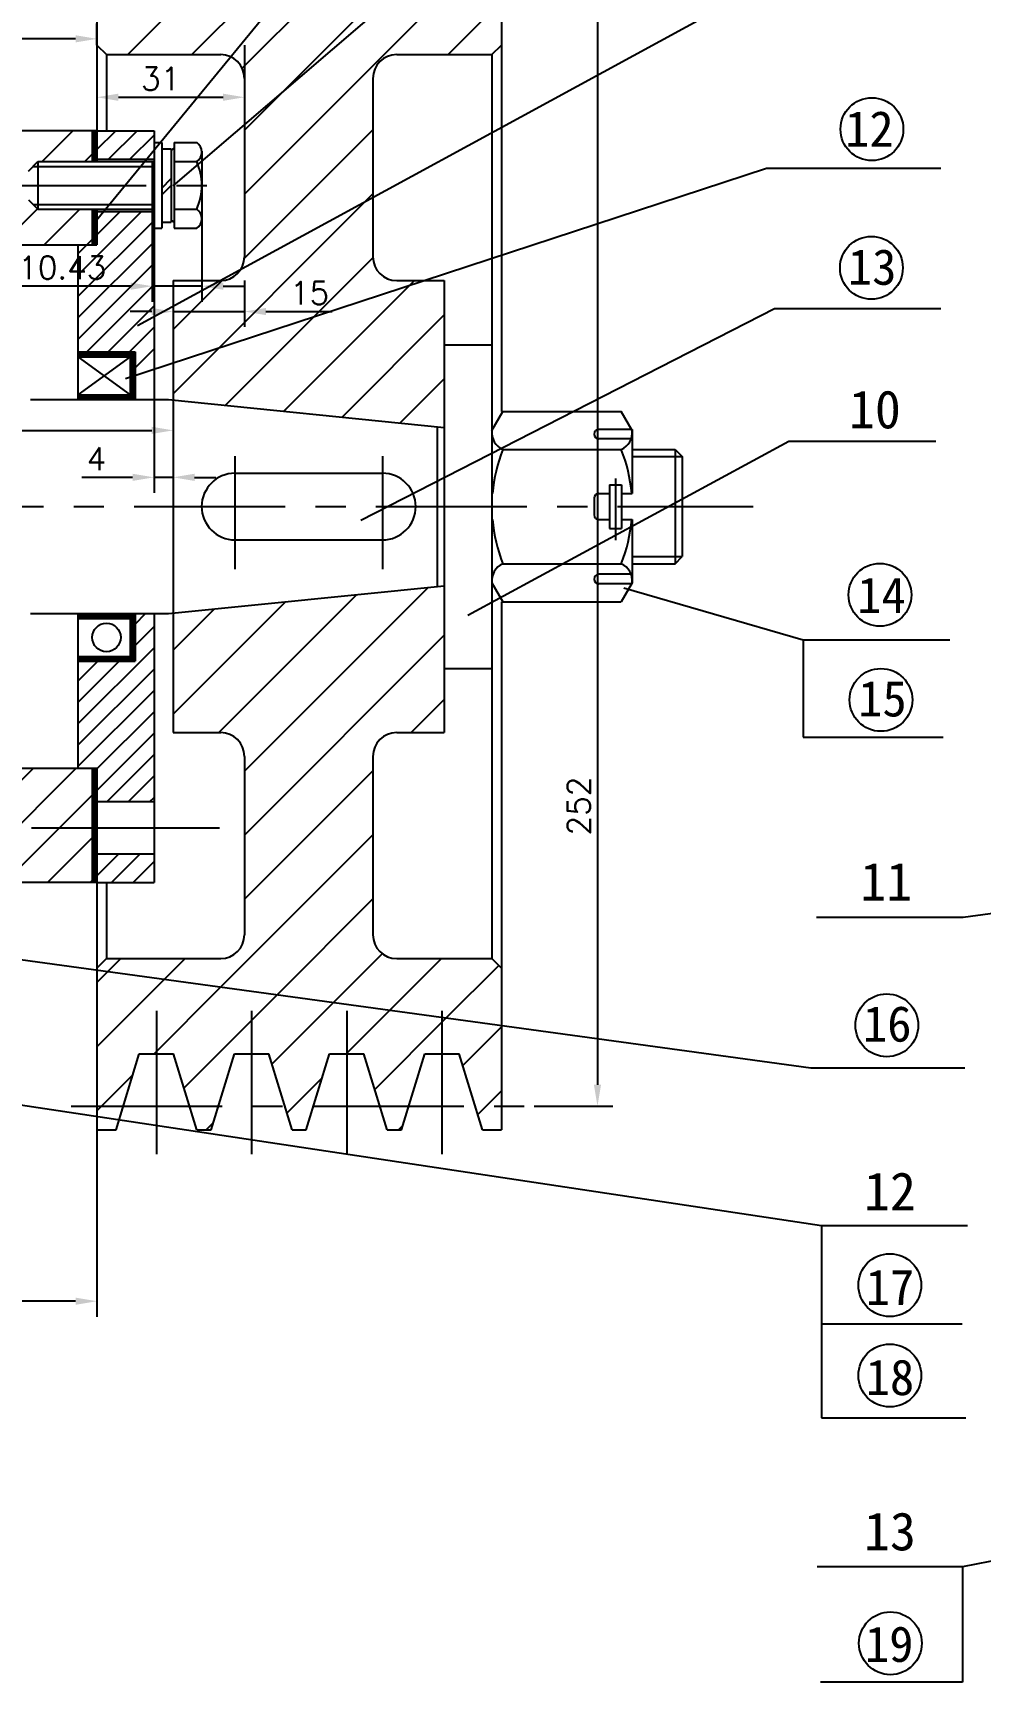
# Model space of a CAD drawing. Extents: x -1044 to 144, y -924 to -84.
# Drawn here: x -453.9 to -254.8, y -627.8 to -281.3 of the extents above; entities that cross this region are included whole.
import ezdxf

# ---------------------------------------------------------------- set-up
doc = ezdxf.new("R2010")
doc.units = 0
doc.linetypes.add('CENTER', pattern=[50.8, 31.75, -6.35, 6.35, -6.35])
doc.layers.get('0').update_dxf_attribs({"linetype": 'CONTINUOUS'})
doc.layers.get('DEFPOINTS').update_dxf_attribs({"linetype": 'CONTINUOUS'})
doc.layers.add('SMPEN_THICK', color=7, linetype='CONTINUOUS')
doc.styles.get("Standard").update_dxf_attribs({"font": 'txt.shx', "height": 4.8})
doc.dimstyles.get("Standard").update_dxf_attribs({"dimscale": 5, "dimtxt": 4.5, "dimasz": 5.5, "dimexe": 4.25, "dimexo": 0.625, "dimgap": 2.2, "dimtad": 1, "dimdec": 4, "dimlfac": -1, "dimdsep": 46, "dimlunit": 6, "dimtxsty": 'Standard', "dimcen": 2.5, "dimclrd": 2, "dimclre": 2, "dimclrt": 2, "dimadec": 0, "dimazin": 0, "dimtfac": 1, "dimtdec": 4, "dimtmove": 0, "dimatfit": 3, "dimfxl": 1, "dimtolj": 1, "dimtzin": 0, "dimarcsym": 0})

# ---------------------------------------------------------------- blocks, each defined once
blk = doc.blocks.new('*D6')
at = {"color": 2, "linetype": 'ByBlock', "transparency": 16777216}
for p, q in [((-440.43, -511.79), (-440.43, -551.05)), ((-506.43, -536.79), (-506.43, -551.05)), ((-444.93, -547.8), (-501.93, -547.8))]:
    blk.add_line(p, q, dxfattribs=at)
for points in [[(-501.93, -547.05), (-501.93, -548.55), (-506.43, -547.8)], [(-444.93, -547.05), (-444.93, -548.55), (-440.43, -547.8)]]:
    blk.add_solid(points, dxfattribs=at)
at = {"layer": 'DEFPOINTS', "color": 0, "linetype": 'ByBlock', "transparency": 16777216}
for p in [(-440.43, -511.79), (-506.43, -536.79), (-506.43, -547.8)]:
    blk.add_point(p, dxfattribs=at)
at = {"color": 2, "linetype": 'ByBlock', "transparency": 16777216, "insert": (-474.4, -543.9), "char_height": 4.8, "attachment_point": 5}
blk.add_mtext('\\A1;66', dxfattribs=at)
blk = doc.blocks.new('*D7')
at = {"color": 2, "linetype": 'ByBlock', "transparency": 16777216}
for p, q in [((-642.43, -351.79), (-642.43, -368.03)), ((-424.43, -358.4), (-424.43, -368.03)), ((-637.93, -364.78), (-428.93, -364.78))]:
    blk.add_line(p, q, dxfattribs=at)
for points in [[(-637.93, -364.03), (-637.93, -365.53), (-642.43, -364.78)], [(-428.93, -364.03), (-428.93, -365.53), (-424.43, -364.78)]]:
    blk.add_solid(points, dxfattribs=at)
at = {"layer": 'DEFPOINTS', "color": 0, "linetype": 'ByBlock', "transparency": 16777216}
for p in [(-642.43, -351.79), (-424.43, -358.4), (-424.43, -364.78)]:
    blk.add_point(p, dxfattribs=at)
at = {"color": 2, "linetype": 'ByBlock', "transparency": 16777216, "insert": (-532.51, -360.88), "char_height": 4.8, "attachment_point": 5}
blk.add_mtext('\\A1;218', dxfattribs=at)
blk = doc.blocks.new('*D8')
at = {"color": 2, "linetype": 'ByBlock', "transparency": 16777216}
for p, q in [((-424.43, -333.29), (-424.43, -343.05)), ((-409.43, -333.29), (-409.43, -343.05)), ((-428.93, -339.8), (-433.43, -339.8)), ((-424.43, -339.8), (-409.43, -339.8)), ((-404.93, -339.8), (-391.03, -339.8))]:
    blk.add_line(p, q, dxfattribs=at)
for points in [[(-428.93, -339.05), (-428.93, -340.55), (-424.43, -339.8)], [(-404.93, -339.05), (-404.93, -340.55), (-409.43, -339.8)]]:
    blk.add_solid(points, dxfattribs=at)
at = {"layer": 'DEFPOINTS', "color": 0, "linetype": 'ByBlock', "transparency": 16777216}
for p in [(-424.43, -333.29), (-409.43, -333.29), (-409.43, -339.8)]:
    blk.add_point(p, dxfattribs=at)
at = {"color": 2, "linetype": 'ByBlock', "transparency": 16777216, "insert": (-395.73, -335.9), "char_height": 4.8, "attachment_point": 5}
blk.add_mtext('\\A1;15', dxfattribs=at)
blk = doc.blocks.new('*D9')
at = {"color": 2, "linetype": 'ByBlock', "transparency": 16777216}
for p, q in [((-428.83, -313.29), (-428.83, -337.73)), ((-418.4, -313.29), (-418.4, -337.73)), ((-433.33, -334.48), (-457.63, -334.48)), ((-418.4, -334.48), (-428.83, -334.48)), ((-413.9, -334.48), (-409.4, -334.48))]:
    blk.add_line(p, q, dxfattribs=at)
for points in [[(-433.33, -333.73), (-433.33, -335.23), (-428.83, -334.48)], [(-413.9, -333.73), (-413.9, -335.23), (-418.4, -334.48)]]:
    blk.add_solid(points, dxfattribs=at)
at = {"layer": 'DEFPOINTS', "color": 0, "linetype": 'ByBlock', "transparency": 16777216}
for p in [(-428.83, -313.29), (-418.4, -313.29), (-418.4, -334.48)]:
    blk.add_point(p, dxfattribs=at)
at = {"color": 2, "linetype": 'ByBlock', "transparency": 16777216, "insert": (-447.73, -330.58), "char_height": 4.8, "attachment_point": 5}
blk.add_mtext('\\A1;10.43', dxfattribs=at)
blk = doc.blocks.new('*D10')
at = {"color": 2, "linetype": 'ByBlock', "transparency": 16777216}
for p, q in [((-440.43, -283.79), (-440.43, -298.02)), ((-409.43, -283.79), (-409.43, -298.02)), ((-435.93, -294.77), (-413.93, -294.77))]:
    blk.add_line(p, q, dxfattribs=at)
for points in [[(-435.93, -294.02), (-435.93, -295.52), (-440.43, -294.77)], [(-413.93, -294.02), (-413.93, -295.52), (-409.43, -294.77)]]:
    blk.add_solid(points, dxfattribs=at)
at = {"layer": 'DEFPOINTS', "color": 0, "linetype": 'ByBlock', "transparency": 16777216}
for p in [(-440.43, -283.79), (-409.43, -283.79), (-409.43, -294.77)]:
    blk.add_point(p, dxfattribs=at)
at = {"color": 2, "linetype": 'ByBlock', "transparency": 16777216, "insert": (-427.05, -290.87), "char_height": 4.8, "attachment_point": 5}
blk.add_mtext('\\A1;31', dxfattribs=at)
blk = doc.blocks.new('*D11')
at = {"color": 2, "linetype": 'ByBlock', "transparency": 16777216}
for p, q in [((-510.43, -283.79), (-510.43, -279.24)), ((-440.43, -283.79), (-440.43, -279.24)), ((-444.93, -282.49), (-505.93, -282.49))]:
    blk.add_line(p, q, dxfattribs=at)
for points in [[(-505.93, -281.74), (-505.93, -283.24), (-510.43, -282.49)], [(-444.93, -281.74), (-444.93, -283.24), (-440.43, -282.49)]]:
    blk.add_solid(points, dxfattribs=at)
at = {"layer": 'DEFPOINTS', "color": 0, "linetype": 'ByBlock', "transparency": 16777216}
for p in [(-510.43, -282.49), (-510.43, -283.79), (-440.43, -283.79)]:
    blk.add_point(p, dxfattribs=at)
at = {"color": 2, "linetype": 'ByBlock', "transparency": 16777216, "insert": (-478.26, -278.59), "char_height": 4.8, "attachment_point": 5}
blk.add_mtext('\\A1;70', dxfattribs=at)
blk = doc.blocks.new('*D12')
at = {"color": 2, "lineweight": -2, "transparency": 16777216}
for p, q in [((-349.01, -254.79), (-331.99, -254.79)), ((-335.24, -259.29), (-335.24, -502.29)), ((-348.53, -506.79), (-331.99, -506.79))]:
    blk.add_line(p, q, dxfattribs=at)
at = {"color": 2, "transparency": 16777216}
for points in [[(-335.99, -259.29), (-334.49, -259.29), (-335.24, -254.79)], [(-335.99, -502.29), (-334.49, -502.29), (-335.24, -506.79)]]:
    blk.add_solid(points, dxfattribs=at)
at = {"layer": 'DEFPOINTS', "color": 0, "transparency": 16777216}
for p in [(-349.01, -254.79), (-348.53, -506.79), (-335.24, -506.79)]:
    blk.add_point(p, dxfattribs=at)
at = {"color": 2, "transparency": 16777216, "insert": (-339.14, -443.74), "char_height": 4.8, "attachment_point": 5, "rotation": 90}
blk.add_mtext('\\A1;252', dxfattribs=at)
blk = doc.blocks.new('*D13')
at = {"color": 2, "lineweight": -2, "transparency": 16777216}
for p, q in [((-428.43, -347.61), (-428.43, -377.9)), ((-424.43, -347.61), (-424.43, -377.9)), ((-432.93, -374.65), (-443.63, -374.65)), ((-424.43, -374.65), (-428.43, -374.65)), ((-419.93, -374.65), (-415.43, -374.65))]:
    blk.add_line(p, q, dxfattribs=at)
at = {"color": 2, "transparency": 16777216}
for points in [[(-432.93, -373.9), (-432.93, -375.4), (-428.43, -374.65)], [(-419.93, -373.9), (-419.93, -375.4), (-424.43, -374.65)]]:
    blk.add_solid(points, dxfattribs=at)
at = {"layer": 'DEFPOINTS', "color": 0, "transparency": 16777216}
for p in [(-428.43, -347.61), (-424.43, -347.61), (-424.43, -374.65)]:
    blk.add_point(p, dxfattribs=at)
at = {"color": 2, "transparency": 16777216, "insert": (-440.53, -370.75), "char_height": 4.8, "attachment_point": 5}
blk.add_mtext('\\A1;4', dxfattribs=at)

msp = doc.modelspace()

# ---------------------------------------------------------------- hatches: boundary and pattern name
h = msp.add_hatch()
h.set_pattern_fill('ANSI31', color=256, scale=3, style=0)
h.paths.add_polyline_path([(-440.4307, -283.79473), (-438.4307, -285.79473), (-414.4307, -285.79473, -0.109045526), (-412.32607, -286.25926), (-392.61498, -262.27539), (-394.90205, -254.79473), (-400.95935, -254.79473), (-404.32239, -265.79473), (-411.53901, -265.79473), (-414.90205, -254.79473), (-420.95935, -254.79473), (-424.32239, -265.79473), (-431.53901, -265.79473), (-434.90205, -254.79473), (-440.4307, -254.79473)])
h.paths.add_polyline_path([(-368.88443, -265.79473), (-371.53901, -265.79473), (-374.90205, -254.79473), (-380.95935, -254.79473), (-384.32239, -265.79473), (-391.53901, -265.79473), (-392.61498, -262.27539), (-412.32607, -286.25926, -0.29197985), (-409.4307, -290.79473), (-409.4307, -300.56957)])
h.paths.add_polyline_path([(-357.4307, -285.79473), (-355.4307, -283.79473), (-355.4307, -254.79473), (-356.05881, -254.79473), (-362.70102, -260.49148), (-364.32239, -265.79473), (-368.88443, -265.79473), (-409.4307, -300.56957), (-409.4307, -328.29473, -0.140556385), (-410.19062, -330.94459), (-382.4307, -315.81476), (-382.4307, -290.79473, -0.414213562), (-377.4307, -285.79473)])
h.paths.add_polyline_path([(-356.05881, -254.79473), (-355.4307, -254.25603), (-355.4307, -249.79473), (-359.4307, -249.79473), (-360.95935, -254.79473)])
h.paths.add_polyline_path([(-380.95935, -254.79473), (-374.90205, -254.79473), (-376.4307, -249.79473), (-379.4307, -249.79473)])
h.paths.add_polyline_path([(-398.40252, -254.79473), (-394.90205, -254.79473), (-396.4307, -249.79473), (-397.29309, -249.79473)])
h.paths.add_polyline_path([(-400.95935, -254.79473), (-398.40252, -254.79473), (-397.29309, -249.79473), (-399.4307, -249.79473)])
h.paths.add_polyline_path([(-414.90205, -254.79473), (-416.4307, -249.79473), (-419.4307, -249.79473), (-420.95935, -254.79473)])
h.paths.add_polyline_path([(-440.4307, -254.79473), (-434.90205, -254.79473), (-436.4307, -249.79473), (-440.4307, -249.79473)])
h.paths.add_polyline_path([(-371.79642, -333.29473), (-377.4307, -333.29473, -0.414213562), (-382.4307, -328.29473), (-382.4307, -315.81476), (-410.19062, -330.94459, -0.258601316), (-414.4307, -333.29473), (-414.50262, -333.29473), (-424.4307, -338.70578), (-424.4307, -350.56045)])
h.paths.add_polyline_path([(-424.4307, -333.29473), (-424.4307, -338.70578), (-414.50262, -333.29473)], flags=17)
h.paths.add_polyline_path([(-367.4307, -333.29473), (-371.79642, -333.29473), (-424.4307, -350.56045), (-424.4307, -358.39562), (-367.4307, -364.14606)])
h.paths.add_polyline_path([(-377.4307, -428.29473), (-367.4307, -428.29473), (-367.4307, -397.4434), (-424.4307, -403.19385), (-424.4307, -428.29473), (-414.4307, -428.29473, -0.414213562), (-409.4307, -433.29473), (-409.4307, -470.79473, -0.414213562), (-414.4307, -475.79473), (-438.4307, -475.79473), (-440.4307, -477.79473), (-440.4307, -478.17772), (-355.4307, -489.84717), (-355.4307, -477.79473), (-357.4307, -475.79473), (-377.4307, -475.79473, -0.414213562), (-382.4307, -470.79473), (-382.4307, -433.29473, -0.414213562)])
h.paths.add_polyline_path([(-355.4307, -489.84717), (-367.9307, -488.13107), (-367.9307, -495.79473), (-364.32239, -495.79473), (-360.95935, -506.79473), (-355.4307, -506.79473)])
h.paths.add_polyline_path([(-359.4307, -511.79473), (-355.4307, -511.79473), (-355.4307, -506.79473), (-360.95935, -506.79473)])
h.paths.add_polyline_path([(-440.4307, -478.17772), (-440.4307, -506.79473), (-434.90205, -506.79473), (-431.53901, -495.79473), (-424.32239, -495.79473), (-420.95935, -506.79473), (-414.90205, -506.79473), (-411.53901, -495.79473), (-404.32239, -495.79473), (-400.95935, -506.79473), (-394.90205, -506.79473), (-391.53901, -495.79473), (-384.32239, -495.79473), (-380.95935, -506.79473), (-374.90205, -506.79473), (-371.53901, -495.79473), (-367.9307, -495.79473), (-367.9307, -488.13107)])
h.paths.add_polyline_path([(-440.4307, -508.9238), (-440.4307, -511.79473), (-436.4307, -511.79473), (-435.7679, -509.62682)])
h.paths.add_polyline_path([(-435.7679, -509.62682), (-434.90205, -506.79473), (-440.4307, -506.79473), (-440.4307, -508.9238)])
h.paths.add_polyline_path([(-414.90205, -506.79473), (-420.95935, -506.79473), (-419.4307, -511.79473), (-416.4307, -511.79473)])
h.paths.add_polyline_path([(-400.95935, -506.79473), (-399.4307, -511.79473), (-396.4307, -511.79473), (-394.90205, -506.79473)])
h.paths.add_polyline_path([(-380.95935, -506.79473), (-379.4307, -511.79473), (-376.4307, -511.79473), (-374.90205, -506.79473)])
h = msp.add_hatch()
h.set_pattern_fill('ANSI31', color=256, style=0)
h.paths.add_polyline_path([(-430.02496, -307.79473), (-428.4307, -305.85489), (-428.4307, -301.79473), (-440.4307, -301.79473), (-440.4307, -307.79473)])
h.paths.add_polyline_path([(-428.4307, -318.79473), (-439.06528, -318.79473), (-440.4307, -320.45613), (-440.4307, -325.79473), (-444.4307, -325.79473), (-444.4307, -348.29473), (-432.4307, -348.29473), (-432.4307, -353.1847), (-428.4307, -351.87257)])
h.paths.add_polyline_path([(-428.4307, -403.29473), (-432.4307, -403.29473), (-432.4307, -413.29473), (-444.4307, -413.29473), (-444.4307, -435.79473), (-440.4307, -435.79473), (-440.4307, -442.79473), (-428.4307, -442.79473)])
h.paths.add_polyline_path([(-440.4307, -453.79473), (-440.4307, -459.79473), (-428.4307, -459.79473), (-428.4307, -453.79473)])
h = msp.add_hatch()
h.set_pattern_fill('ANSI31', color=256, scale=0.1, style=0)
h.paths.add_polyline_path([(-440.4307, -301.79473), (-441.4307, -301.79473), (-441.4307, -308.29473), (-440.4307, -308.29473)])
h.paths.add_polyline_path([(-441.4307, -325.79473), (-440.4307, -325.79473), (-440.4307, -318.29473), (-441.4307, -318.29473)])
h.paths.add_polyline_path([(-441.4307, -448.29473), (-440.4307, -448.29473), (-440.4307, -435.79473), (-441.4307, -435.79473)])
h.paths.add_polyline_path([(-441.4307, -459.79473), (-440.4307, -459.79473), (-440.4307, -448.29473), (-441.4307, -448.29473)])
h = msp.add_hatch()
h.set_pattern_fill('ANSI37', color=256, scale=0.1, style=0)
h.paths.add_polyline_path([(-433.4307, -349.29473), (-433.4307, -353.51273), (-432.4307, -353.1847), (-432.4307, -348.29473), (-444.4307, -348.29473), (-444.4307, -349.29473)])
h.paths.add_polyline_path([(-432.4307, -353.1847), (-433.4307, -353.51273), (-433.4307, -357.29473), (-444.4307, -357.29473), (-444.4307, -358.29473), (-432.4307, -358.29473)])
h = msp.add_hatch()
h.set_pattern_fill('ANSI37', color=256, scale=0.1, style=0)
h.set_pattern_definition([(45, (-32.7871, 0), (-0.2245064, 0.2245064), []), (135, (-32.7871, 0), (-0.2245064, -0.2245064), [])])
h.paths.add_polyline_path([(-432.4307, -403.29473), (-433.4307, -403.29473), (-433.4307, -412.29473), (-444.4307, -412.29473), (-444.4307, -413.29473), (-432.4307, -413.29473)])
h = msp.add_hatch()
h.set_pattern_fill('ANSI37', color=256, scale=0.1, style=0)
h.paths.add_polyline_path([(-444.4307, -403.29473), (-444.4307, -404.29473), (-433.4307, -404.29473), (-433.4307, -403.29473)])

# ---------------------------------------------------------------- linework, layer by layer
at = {"color": 1}
for p, q in [((-441.25839, -321.46325), (-292.45363, -140.40204)), ((-424.40275, -313.41048), (-294.9665, -202.3984)), ((-431.87984, -342.76574), (-298.87493, -270.27483)), ((-434.43763, -353.84304), (-299.72753, -309.65385)), ((-384.98709, -383.66654), (-298.02234, -339.17251)), ((-362.51047, -403.63793), (-295.0113, -367.01683)), ((-329.72516, -397.85565), (-292.04097, -408.78497)), ((-131.08476, -449.89616), (-258.3689, -467.14694)), ((-465.90791, -474.68001), (-290.41628, -498.77284)), ((-470.24869, -504.42807), (-288.15287, -531.88306)), ((-54.05602, -563.93349), (-258.50687, -603.59137))]:
    msp.add_line(p, q, dxfattribs=at)
at = {"color": 4}
for p, q in [((-440.4307, -301.79473), (-500.4307, -301.79473)), ((-441.4307, -301.79473), (-441.4307, -308.29473)), ((-424.2307, -304.29473), (-424.2307, -322.29473)), ((-424.2307, -304.29473), (-419.4725, -304.29473)), ((-424.2307, -308.29473), (-419.4725, -308.29473)), ((-418.4007, -306.06642), (-418.4007, -320.34576)), ((-441.4307, -318.29473), (-441.4307, -325.79473)), ((-424.2307, -318.29473), (-419.4725, -318.29473)), ((-424.2307, -322.29473), (-419.4725, -322.29473)), ((-496.4307, -325.79473), (-441.4307, -325.79473)), ((-454.4307, -358.29473), (-425.4307, -358.29473)), ((-425.4307, -358.29473), (-367.4307, -364.14606)), ((-368.93714, -363.99413), (-368.93714, -397.59533)), ((-327.9307, -368.79473), (-318.9307, -368.79473)), ((-318.9307, -368.79473), (-318.9307, -392.79473)), ((-318.9307, -368.79473), (-317.4307, -370.29473)), ((-317.4307, -370.29473), (-317.4307, -391.29473)), ((-411.4307, -373.79473), (-380.4307, -373.79473)), ((-411.4307, -387.79473), (-380.4307, -387.79473)), ((-318.9307, -392.79473), (-317.4307, -391.29473)), ((-327.9307, -392.79473), (-318.9307, -392.79473)), ((-425.4307, -403.29473), (-367.4307, -397.4434)), ((-496.4307, -435.79473), (-441.4307, -435.79473)), ((-441.4307, -435.79473), (-441.4307, -459.79473)), ((-440.4307, -459.79473), (-500.4307, -459.79473))]:
    msp.add_line(p, q, dxfattribs=at)
for p, q in [((-451.97883, -308.29473), (-445.47883, -301.79473)), ((-442.99857, -308.29473), (-441.4307, -306.72686)), ((-428.8307, -309.29473), (-428.4307, -308.29473)), ((-299.72753, -309.65385), (-263.06592, -309.65385)), ((-460.49857, -325.79473), (-452.91464, -318.2108)), ((-451.51832, -325.79473), (-444.01832, -318.29473)), ((-428.8307, -317.29473), (-428.4307, -318.29473)), ((-442.53806, -325.79473), (-441.4307, -324.68737)), ((-298.02234, -339.17251), (-263.06592, -339.17251)), ((-295.0113, -367.01683), (-264.15454, -367.01683)), ((-331.4307, -374.89661), (-331.4307, -387.82896)), ((-292.04097, -408.78497), (-261.18421, -408.78497)), ((-292.04097, -408.78497), (-292.04097, -429.28111)), ((-292.04097, -429.28111), (-262.55955, -429.28111)), ((-464.4307, -446.47019), (-453.75524, -435.79473)), ((-464.4307, -455.45044), (-444.77499, -435.79473)), ((-459.79473, -459.79473), (-441.4307, -441.4307)), ((-450.81448, -459.79473), (-441.4307, -450.41096)), ((-441.83422, -459.79473), (-441.4307, -459.39121)), ((-258.3689, -467.14694), (-289.22566, -467.14694)), ((-290.41628, -498.77284), (-258.06194, -498.77284)), ((-288.15287, -531.88306), (-257.44183, -531.88306)), ((-288.15287, -531.88306), (-288.15287, -552.54963)), ((-288.15287, -552.54963), (-258.60634, -552.54963)), ((-288.15287, -552.54963), (-288.15287, -572.3042)), ((-288.15287, -572.3042), (-257.8157, -572.3042)), ((-258.50687, -603.59137), (-289.09079, -603.59137)), ((-258.50687, -603.59137), (-258.50687, -627.82674)), ((-258.50687, -627.82674), (-288.35596, -627.82674))]:
    msp.add_line(p, q)
at = {"linetype": 'CENTER', "ltscale": 0.5}
msp.add_line((-454.20751, -448.29473), (-414.66756, -448.29473), dxfattribs=at)
for centre in [(-277.55704, -301.47508), (-277.66073, -330.62763), (-275.86543, -399.33631), (-275.65806, -421.42637), (-274.43256, -489.81228), (-273.79957, -544.42526), (-273.79957, -563.404), (-273.67317, -619.68765)]:
    msp.add_circle(centre, 6.60003)
at = {"color": 4}
for centre, radius, start, end in [((-420.81571, -306.29473), 2.40919, 303.8854989, 56.1145011), ((-430.59926, -313.29473), 12.19856, 335.802418, 24.197582), ((-420.81571, -320.29473), 2.40919, 303.8854989, 56.1145011), ((-411.4307, -380.79473), 7, 90, 180), ((-380.4307, -380.79473), 7, 360, 90), ((-411.4307, -380.79473), 7, 180, 270), ((-380.4307, -380.79473), 7, 270, 360)]:
    msp.add_arc(centre, radius, start, end, dxfattribs=at)
at = {"layer": 'DEFPOINTS', "color": 0, "linetype": 'ByBlock'}
for p in [(-444.4307, -325.79473), (-424.4307, -333.29473), (-367.4307, -333.29473), (-367.4307, -333.29473), (-444.4307, -348.29473), (-424.4307, -358.29473), (-305.91295, -380.79473), (-317.4307, -391.29473), (-317.4307, -391.29473), (-424.4307, -403.29473), (-444.4307, -413.29473), (-444.4307, -435.79473)]:
    msp.add_point(p, dxfattribs=at)
at = {"layer": 'SMPEN_THICK', "color": 4}
for p, q in [((-440.4307, -249.79473), (-440.4307, -301.79473)), ((-355.4307, -249.79473), (-355.4307, -360.79473)), ((-440.4307, -283.79473), (-438.4307, -285.79473)), ((-357.4307, -285.79473), (-355.4307, -283.79473)), ((-438.4307, -285.79473), (-414.4307, -285.79473)), ((-438.4307, -285.79473), (-438.4307, -301.79473)), ((-377.4307, -285.79473), (-357.4307, -285.79473)), ((-357.4307, -285.79473), (-357.4307, -368.79473)), ((-409.4307, -290.79473), (-409.4307, -328.29473)), ((-382.4307, -290.79473), (-382.4307, -328.29473)), ((-440.4307, -301.79473), (-440.4307, -308.29473)), ((-440.4307, -301.79473), (-428.4307, -301.79473)), ((-428.4307, -301.79473), (-428.4307, -358.29473)), ((-428.4307, -304.29473), (-426.8307, -304.29473)), ((-426.8307, -304.29473), (-426.8307, -322.29473)), ((-454.8307, -310.29473), (-452.8307, -308.29473)), ((-452.8307, -308.29473), (-428.4307, -308.29473)), ((-452.8307, -308.29473), (-452.8307, -318.29473)), ((-440.4307, -307.79473), (-428.4307, -307.79473)), ((-428.8307, -308.29473), (-428.8307, -318.29473)), ((-426.8307, -305.59473), (-424.8307, -305.59473)), ((-424.8307, -305.99473), (-424.2307, -305.47125)), ((-424.8307, -305.59473), (-424.8307, -320.99473)), ((-426.8307, -313.8846), (-424.8307, -311.87828)), ((-426.8307, -315.30105), (-424.8307, -313.29473)), ((-454.8307, -316.29473), (-452.8307, -318.29473)), ((-452.8307, -318.29473), (-428.4307, -318.29473)), ((-440.4307, -318.29473), (-440.4307, -325.79473)), ((-440.4307, -318.79473), (-428.4307, -318.79473)), ((-428.4307, -322.29473), (-426.8307, -322.29473)), ((-426.8307, -320.99473), (-424.8307, -320.99473)), ((-424.8307, -320.59473), (-424.2307, -321.11821)), ((-444.4307, -325.79473), (-444.4307, -358.29473)), ((-444.4307, -325.79473), (-440.4307, -325.79473)), ((-424.4307, -333.29473), (-424.4307, -428.29473)), ((-424.4307, -333.29473), (-414.4307, -333.29473)), ((-377.4307, -333.29473), (-367.4307, -333.29473)), ((-367.4307, -333.29473), (-367.4307, -428.29473)), ((-357.4307, -333.29473), (-357.4307, -414.79473)), ((-444.4307, -348.29473), (-432.4307, -348.29473)), ((-444.4307, -349.29473), (-433.4307, -349.29473)), ((-444.4307, -349.29473), (-433.4307, -357.29473)), ((-433.4307, -349.29473), (-444.4307, -357.29473)), ((-433.4307, -349.29473), (-433.4307, -357.29473)), ((-432.4307, -348.29473), (-432.4307, -358.29473)), ((-367.4307, -346.79473), (-357.4307, -346.79473)), ((-444.4307, -357.29473), (-433.4307, -357.29473)), ((-357.4307, -364.79473), (-355.1213, -360.79473)), ((-355.4307, -360.79473), (-330.2401, -360.79473)), ((-327.9307, -364.79473), (-330.2401, -360.79473)), ((-357.4307, -364.62228), (-357.4307, -378.04473)), ((-335.9307, -365.56711), (-335.9307, -365.56711)), ((-328.06211, -364.56711), (-334.9307, -364.56711)), ((-328.16182, -366.56711), (-334.9307, -366.56711)), ((-327.9307, -364.62228), (-327.9307, -378.04473)), ((-355.1213, -368.79473), (-330.2401, -368.79473)), ((-332.6807, -376.19473), (-332.6807, -385.39473)), ((-332.6807, -376.19473), (-330.1807, -376.19473)), ((-330.1807, -376.19473), (-330.1807, -385.39473)), ((-335.9307, -379.04473), (-335.9307, -382.54473)), ((-334.9307, -378.04473), (-332.6807, -378.04473)), ((-330.1807, -378.04473), (-327.9307, -378.04473)), ((-357.4307, -383.54473), (-357.4307, -396.79473)), ((-334.9307, -383.54473), (-332.6807, -383.54473)), ((-330.1807, -383.54473), (-327.9307, -383.54473)), ((-327.9307, -383.54473), (-327.9307, -396.79473)), ((-332.6807, -385.39473), (-330.1807, -385.39473)), ((-357.4307, -392.79473), (-357.4307, -400.79473)), ((-355.1213, -392.79473), (-330.2401, -392.79473)), ((-328.16182, -395.02235), (-334.9307, -395.02235)), ((-357.4307, -396.79473), (-355.1213, -400.79473)), ((-335.9307, -396.02235), (-335.9307, -396.02235)), ((-328.06211, -397.02235), (-334.9307, -397.02235)), ((-327.9307, -396.79473), (-330.2401, -400.79473)), ((-355.4307, -400.79473), (-355.4307, -511.79473)), ((-355.4307, -400.79473), (-330.2401, -400.79473)), ((-454.4307, -403.29473), (-425.4307, -403.29473)), ((-444.4307, -403.29473), (-444.4307, -435.79473)), ((-433.4307, -403.29473), (-433.4307, -412.29473)), ((-432.4307, -403.29473), (-432.4307, -413.29473)), ((-428.4307, -403.29473), (-428.4307, -459.79473)), ((-444.4307, -412.29473), (-433.4307, -412.29473)), ((-444.4307, -413.29473), (-432.4307, -413.29473)), ((-367.4307, -414.79473), (-357.4307, -414.79473)), ((-357.4307, -414.79473), (-357.4307, -475.79473)), ((-424.4307, -428.29473), (-414.4307, -428.29473)), ((-377.4307, -428.29473), (-367.4307, -428.29473)), ((-444.4307, -435.79473), (-440.4307, -435.79473)), ((-440.4307, -435.79473), (-440.4307, -459.79473)), ((-409.4307, -433.29473), (-409.4307, -470.79473)), ((-382.4307, -433.29473), (-382.4307, -470.79473)), ((-440.4307, -442.79473), (-428.4307, -442.79473)), ((-440.4307, -453.79473), (-428.4307, -453.79473)), ((-440.4307, -459.79473), (-428.4307, -459.79473)), ((-440.4307, -459.79473), (-440.4307, -511.79473)), ((-438.4307, -459.79473), (-438.4307, -475.79473)), ((-440.4307, -477.79473), (-438.4307, -475.79473)), ((-438.4307, -475.79473), (-414.4307, -475.79473)), ((-377.4307, -475.79473), (-357.4307, -475.79473)), ((-357.4307, -475.79473), (-355.4307, -477.79473)), ((-436.4307, -511.79473), (-431.53901, -495.79473)), ((-431.53901, -495.79473), (-424.32239, -495.79473)), ((-419.4307, -511.79473), (-424.32239, -495.79473)), ((-416.4307, -511.79473), (-411.53901, -495.79473)), ((-411.53901, -495.79473), (-404.32239, -495.79473)), ((-399.4307, -511.79473), (-404.32239, -495.79473)), ((-396.4307, -511.79473), (-391.53901, -495.79473)), ((-391.53901, -495.79473), (-384.32239, -495.79473)), ((-379.4307, -511.79473), (-384.32239, -495.79473)), ((-376.4307, -511.79473), (-371.53901, -495.79473)), ((-371.53901, -495.79473), (-364.32239, -495.79473)), ((-359.4307, -511.79473), (-364.32239, -495.79473)), ((-440.4307, -511.79473), (-436.4307, -511.79473)), ((-419.4307, -511.79473), (-416.4307, -511.79473)), ((-399.4307, -511.79473), (-396.4307, -511.79473)), ((-379.4307, -511.79473), (-376.4307, -511.79473)), ((-359.4307, -511.79473), (-355.4307, -511.79473))]:
    msp.add_line(p, q, dxfattribs=at)
at = {"layer": 'SMPEN_THICK', "linetype": 'CENTER'}
for p, q in [((-453.8307, -309.29473), (-428.8307, -309.29473)), ((-461.80729, -313.29473), (-411.52384, -313.29473)), ((-453.8307, -317.29473), (-428.8307, -317.29473)), ((-411.4307, -370.20883), (-411.4307, -393.95557)), ((-380.4307, -370.20883), (-380.4307, -393.95557)), ((-940.60945, -380.79473), (-302.52885, -380.79473)), ((-448.99651, -448.29473), (-418.02782, -448.29473)), ((-427.9307, -486.78596), (-427.9307, -516.92522)), ((-407.9307, -486.78596), (-407.9307, -516.92522)), ((-387.9307, -486.78596), (-387.9307, -516.92522)), ((-367.9307, -486.78596), (-367.9307, -516.92522)), ((-445.87358, -506.79473), (-348.53101, -506.79473))]:
    msp.add_line(p, q, dxfattribs=at)
at = {"layer": 'SMPEN_THICK', "color": 5}
for p, q in [((-424.4307, -358.29473), (-424.4307, -403.29473)), ((-430.88501, -380.83715), (-430.88501, -380.83715)), ((-427.14734, -380.79473), (-427.14734, -380.79473)), ((-418.4307, -380.79473), (-418.4307, -380.79473)), ((-418.4307, -380.79473), (-418.4307, -380.79473)), ((-373.4307, -380.79473), (-373.4307, -380.79473)), ((-373.4307, -380.79473), (-373.4307, -380.79473)), ((-305.91295, -380.79473), (-305.91295, -380.79473)), ((-444.4307, -404.29473), (-433.4307, -404.29473))]:
    msp.add_line(p, q, dxfattribs=at)
at = {"layer": 'SMPEN_THICK', "color": 7}
for p, q in [((-327.9307, -370.29473), (-317.4307, -370.29473)), ((-327.9307, -391.29473), (-317.4307, -391.29473))]:
    msp.add_line(p, q, dxfattribs=at)
at = {"layer": 'SMPEN_THICK', "color": 4}
msp.add_circle((-438.4307, -408.29473), 3, dxfattribs=at)
for centre, radius, start, end in [((-414.4307, -290.79473), 5, 360, 90), ((-377.4307, -290.79473), 5, 90, 180), ((-414.4307, -328.29473), 5, 270, 360), ((-377.4307, -328.29473), 5, 180, 270), ((-353.4808, -365.18092), 3.96873, 174.415804, 245.584196), ((-334.9307, -365.56711), 1, 90, 180), ((-334.9307, -365.56711), 1, 180, 270), ((-331.8806, -365.18092), 3.96873, 294.415804, 5.584196), ((-325.09908, -380.79473), 32.33162, 158.2132107, 175.1207511), ((-360.26231, -380.79473), 32.33162, 4.8792489, 21.7867893), ((-334.9307, -379.04473), 1, 90, 180), ((-325.09908, -380.79473), 32.33162, 184.8792489, 201.7867893), ((-334.9307, -382.54473), 1, 180, 270), ((-360.26231, -380.79473), 32.33162, 338.2132107, 355.1207511), ((-353.4808, -396.40854), 3.96873, 114.415804, 185.584196), ((-334.9307, -396.02235), 1, 90, 180), ((-331.8806, -396.40854), 3.96873, 354.415804, 65.584196), ((-334.9307, -396.02235), 1, 180, 270), ((-414.4307, -433.29473), 5, 360, 90), ((-377.4307, -433.29473), 5, 90, 180), ((-414.4307, -470.79473), 5, 270, 0), ((-377.4307, -470.79473), 5, 180, 270)]:
    msp.add_arc(centre, radius, start, end, dxfattribs=at)
at = {"layer": 'SMPEN_THICK', "color": 5}
for p in [(-418.4307, -380.79473), (-373.4307, -380.79473), (-373.4307, -380.79473)]:
    msp.add_point(p, dxfattribs=at)

# ---------------------------------------------------------------- texts
at = {"color": 2, "linetype": 'ByBlock', "attachment_point": 5}
for s, insert, char_height in [('\\f仿宋_GB2312|b0|i0|c134|p49;12', (-278.0866, -301.41209), 7.5), ('\\f仿宋_GB2312|b0|i0|c134|p49;13', (-277.50545, -330.49883), 7.5), ('\\f仿宋_GB2312|b0|i0|c134|p49;10', (-276.9243, -360.42724), 8), ('\\f仿宋_GB2312|b0|i0|c134|p49;14', (-275.5525, -399.41058), 7.5), ('\\f仿宋_GB2312|b0|i0|c134|p49;15', (-275.34301, -421.21599), 7.5), ('\\f仿宋_GB2312|b0|i0|c134|p49;11', (-274.55237, -459.61119), 8), ('\\f仿宋_GB2312|b0|i0|c134|p49;16', (-274.34287, -489.55872), 7.5), ('\\f仿宋_GB2312|b0|i0|c134|p49;12', (-273.76172, -524.6982), 8), ('\\f仿宋_GB2312|b0|i0|c134|p49;17', (-273.76172, -544.87151), 7.5), ('\\f仿宋_GB2312|b0|i0|c134|p49;18', (-273.76172, -563.8359), 7.5), ('\\f仿宋_GB2312|b0|i0|c134|p49;13', (-273.76173, -596.21792), 8), ('\\f仿宋_GB2312|b0|i0|c134|p49;19', (-273.9239, -619.91161), 7.5)]:
    msp.add_mtext(s, dxfattribs=dict(at, insert=insert, char_height=char_height))

# ---------------------------------------------------------------- dimensions: what is measured, and where the dimension line sits
dim = msp.add_linear_dim(base=(-335.24425, -506.79473), p1=(-349.01114, -254.79473), p2=(-348.53101, -506.79473), angle=90, dimstyle='Standard', override={"dimscale": 1, "dimtxt": 5, "dimasz": 4.5, "dimexe": 3.25, "dimexo": 0, "dimgap": 1.5, "dimtm": 0.115, "dimtfac": 0.66667, "dimatfit": 1, "dimtvp": 5, "dimtzin": 8})
dim.commit()
dim.dimension.update_dxf_attribs({"geometry": '*D12', "text_midpoint": (-335.24425, -443.74302), "dimtype": 160})
for base, p1, p2, picture, middle in [((-510.4307, -282.489), (-440.4307, -283.79473), (-510.4307, -283.79473), '*D11', (-478.26364, -282.489)), ((-409.4307, -294.7706), (-440.4307, -283.79473), (-409.4307, -283.79473), '*D10', (-427.04798, -294.7706)), ((-418.4007, -334.4811), (-428.8307, -313.29473), (-418.4007, -313.29473), '*D9', (-447.7307, -334.4811)), ((-409.4307, -339.80312), (-424.4307, -333.29473), (-409.4307, -333.29473), '*D8', (-395.7307, -339.80312)), ((-424.4307, -374.64748), (-428.4307, -347.60839), (-424.4307, -347.60839), '*D13', (-440.5307, -374.64748)), ((-424.4307, -364.7757), (-642.4307, -351.79473), (-424.4307, -358.39562), '*D7', (-532.51101, -364.7757)), ((-506.4307, -547.79602), (-440.4307, -511.79473), (-506.4307, -536.79473), '*D6', (-474.40137, -547.79602))]:
    dim = msp.add_linear_dim(base=base, p1=p1, p2=p2, dimstyle='Standard', override={"dimscale": 1, "dimtxt": 5, "dimasz": 4.5, "dimexe": 3.25, "dimexo": 0, "dimgap": 1.5, "dimtm": 0.115, "dimtfac": 0.66667, "dimatfit": 1, "dimtvp": 5, "dimtzin": 8})
    dim.commit()
    dim.dimension.update_dxf_attribs({"geometry": picture, "text_midpoint": middle, "dimtype": 160})

doc.saveas('drawing.dxf')
